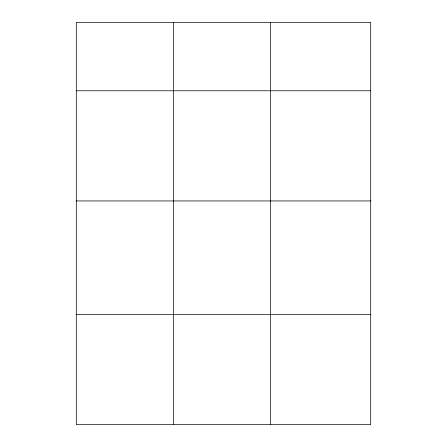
<?xml version="1.0" encoding="UTF-8"?>
<svg xmlns="http://www.w3.org/2000/svg" width="447" height="447" viewBox="0 0 447 447"><rect width="100%" height="100%" fill="white"/><g stroke="black" fill="none" stroke-linecap="round" stroke-linejoin="round"><path stroke-width="0.67" d="M370.708 200.949L370.708 22.35L76.292 22.35L76.292 424.65L370.708 424.65L370.708 200.949L76.292 200.949M76.292 90.769L370.708 90.769M76.292 314.47L370.708 314.47M270.608 22.35L270.608 424.65M173.447 22.35L173.447 424.65"/></g></svg>
